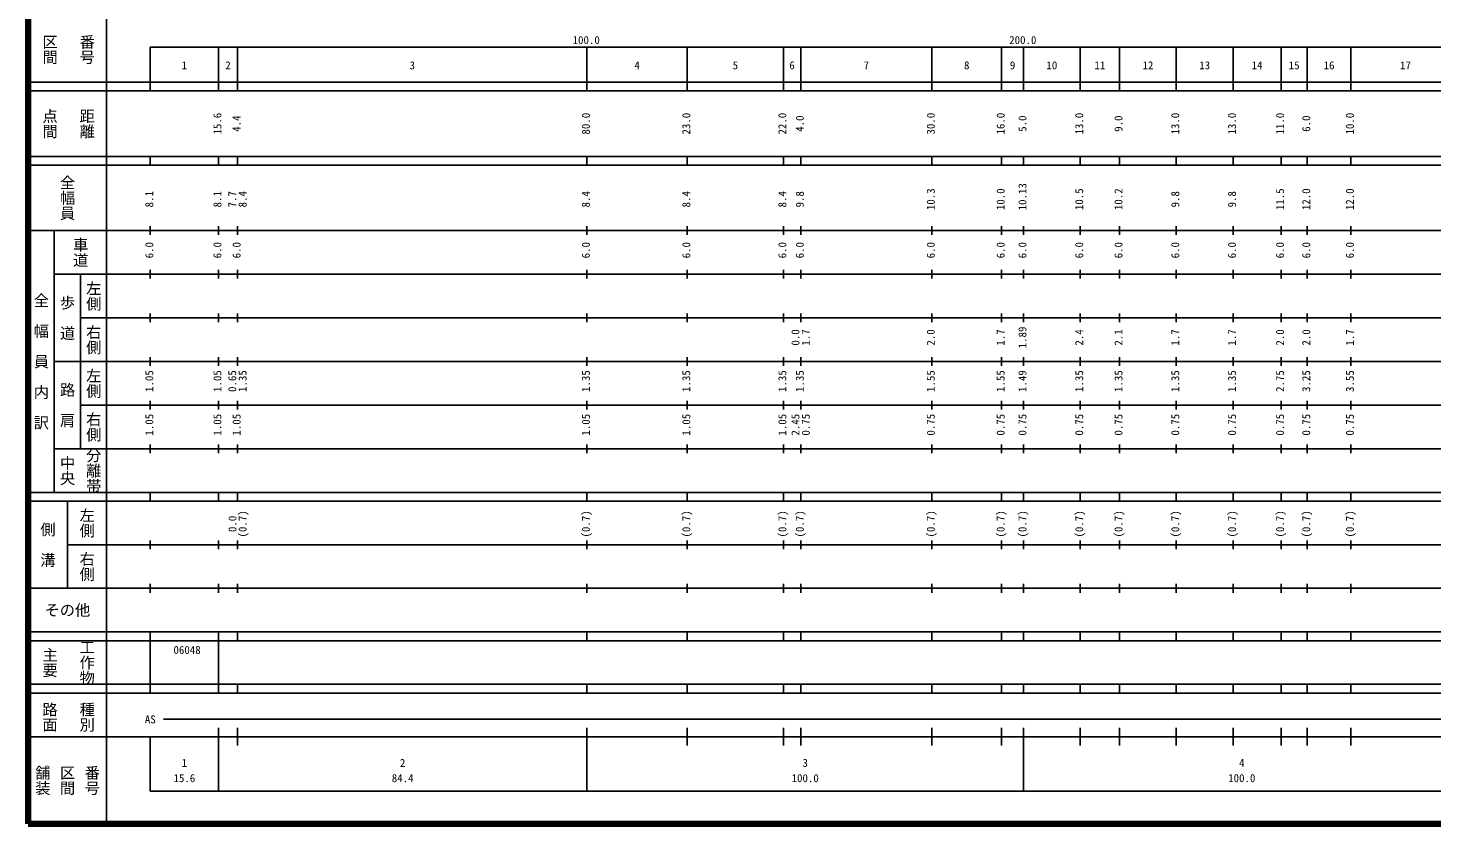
# Model space of a CAD drawing. Units: millimetres on the paper, enlarged 1000 times. Extents: x 40000 to 680000, y 20000 to 380000.
# Drawn here: x 40000 to 361553, y 20000 to 202409 of the extents above; entities that cross this region are included whole.
import ezdxf
from ezdxf.enums import TextEntityAlignment as Align

# ---------------------------------------------------------------- set-up
doc = ezdxf.new("R2010")
doc.units = ezdxf.units.MM
doc.header["$LTSCALE"] = 1000
doc.layers.add('M-TTL', color=2, linetype='Continuous', lineweight=140)
doc.layers.add('M-TTL-BAND', color=7, linetype='Continuous', lineweight=25)
doc.styles.add('@ＭＳ ゴシック', font='')
doc.styles.add('ＭＳ ゴシック', font='')
doc.styles.get('@ＭＳ ゴシック').set_extended_font_data('@MS Gothic')
doc.styles.get('ＭＳ ゴシック').set_extended_font_data('MS Gothic')

msp = doc.modelspace()

# ---------------------------------------------------------------- linework, layer by layer
at = {"layer": 'M-TTL'}
for p, q in [((40000, 380000), (40000, 20000)), ((40000, 20000), (680000, 20000))]:
    msp.add_line(p, q, dxfattribs=at)
at = {"layer": 'M-TTL-BAND'}
for p, q in [((58000, 370000), (58000, 20000)), ((68000, 198000), (579000, 198000)), ((68000, 198000), (68000, 188000)), ((83600, 188000), (83600, 198000)), ((88000, 188000), (88000, 198000)), ((168000, 188000), (168000, 198000)), ((191000, 188000), (191000, 198000)), ((213000, 188000), (213000, 198000)), ((217000, 188000), (217000, 198000)), ((247000, 188000), (247000, 198000)), ((263000, 188000), (263000, 198000)), ((268000, 188000), (268000, 198000)), ((281000, 188000), (281000, 198000)), ((290000, 188000), (290000, 198000)), ((303000, 188000), (303000, 198000)), ((316000, 188000), (316000, 198000)), ((327000, 188000), (327000, 198000)), ((333000, 188000), (333000, 198000)), ((343000, 188000), (343000, 198000)), ((40000, 190000), (579000, 190000)), ((40000, 188000), (579000, 188000)), ((40000, 173000), (579000, 173000)), ((40000, 171000), (579000, 171000)), ((68000, 171000), (68000, 173000)), ((83600, 171000), (83600, 173000)), ((88000, 171000), (88000, 173000)), ((168000, 171000), (168000, 173000)), ((191000, 171000), (191000, 173000)), ((213000, 171000), (213000, 173000)), ((217000, 171000), (217000, 173000)), ((247000, 171000), (247000, 173000)), ((263000, 171000), (263000, 173000)), ((268000, 171000), (268000, 173000)), ((281000, 171000), (281000, 173000)), ((290000, 171000), (290000, 173000)), ((303000, 171000), (303000, 173000)), ((316000, 171000), (316000, 173000)), ((327000, 171000), (327000, 173000)), ((333000, 171000), (333000, 173000)), ((343000, 171000), (343000, 173000)), ((40000, 156000), (579000, 156000)), ((46000, 96000), (46000, 156000)), ((68000, 155000), (68000, 157000)), ((83600, 155000), (83600, 157000)), ((88000, 155000), (88000, 157000)), ((168000, 155000), (168000, 157000)), ((191000, 155000), (191000, 157000)), ((213000, 155000), (213000, 157000)), ((217000, 155000), (217000, 157000)), ((247000, 155000), (247000, 157000)), ((263000, 155000), (263000, 157000)), ((268000, 155000), (268000, 157000)), ((281000, 155000), (281000, 157000)), ((290000, 155000), (290000, 157000)), ((303000, 155000), (303000, 157000)), ((316000, 155000), (316000, 157000)), ((327000, 155000), (327000, 157000)), ((333000, 155000), (333000, 157000)), ((343000, 155000), (343000, 157000)), ((46000, 146000), (579000, 146000)), ((52000, 146000), (52000, 106000)), ((68000, 145000), (68000, 147000)), ((83600, 145000), (83600, 147000)), ((88000, 145000), (88000, 147000)), ((168000, 145000), (168000, 147000)), ((191000, 145000), (191000, 147000)), ((213000, 145000), (213000, 147000)), ((217000, 145000), (217000, 147000)), ((247000, 145000), (247000, 147000)), ((263000, 145000), (263000, 147000)), ((268000, 145000), (268000, 147000)), ((281000, 145000), (281000, 147000)), ((290000, 145000), (290000, 147000)), ((303000, 145000), (303000, 147000)), ((316000, 145000), (316000, 147000)), ((327000, 145000), (327000, 147000)), ((333000, 145000), (333000, 147000)), ((343000, 145000), (343000, 147000)), ((52000, 136000), (579000, 136000)), ((68000, 135000), (68000, 137000)), ((83600, 135000), (83600, 137000)), ((88000, 135000), (88000, 137000)), ((168000, 135000), (168000, 137000)), ((191000, 135000), (191000, 137000)), ((213000, 135000), (213000, 137000)), ((217000, 135000), (217000, 137000)), ((247000, 135000), (247000, 137000)), ((263000, 135000), (263000, 137000)), ((268000, 135000), (268000, 137000)), ((281000, 135000), (281000, 137000)), ((290000, 135000), (290000, 137000)), ((303000, 135000), (303000, 137000)), ((316000, 135000), (316000, 137000)), ((327000, 135000), (327000, 137000)), ((333000, 135000), (333000, 137000)), ((343000, 135000), (343000, 137000)), ((46000, 126000), (579000, 126000)), ((68000, 125000), (68000, 127000)), ((83600, 125000), (83600, 127000)), ((88000, 125000), (88000, 127000)), ((168000, 125000), (168000, 127000)), ((191000, 125000), (191000, 127000)), ((213000, 125000), (213000, 127000)), ((217000, 125000), (217000, 127000)), ((247000, 125000), (247000, 127000)), ((263000, 125000), (263000, 127000)), ((268000, 125000), (268000, 127000)), ((281000, 125000), (281000, 127000)), ((290000, 125000), (290000, 127000)), ((303000, 125000), (303000, 127000)), ((316000, 125000), (316000, 127000)), ((327000, 125000), (327000, 127000)), ((333000, 125000), (333000, 127000)), ((343000, 125000), (343000, 127000)), ((52000, 116000), (579000, 116000)), ((68000, 115000), (68000, 117000)), ((83600, 115000), (83600, 117000)), ((88000, 115000), (88000, 117000)), ((168000, 115000), (168000, 117000)), ((191000, 115000), (191000, 117000)), ((213000, 115000), (213000, 117000)), ((217000, 115000), (217000, 117000)), ((247000, 115000), (247000, 117000)), ((263000, 115000), (263000, 117000)), ((268000, 115000), (268000, 117000)), ((281000, 115000), (281000, 117000)), ((290000, 115000), (290000, 117000)), ((303000, 115000), (303000, 117000)), ((316000, 115000), (316000, 117000)), ((327000, 115000), (327000, 117000)), ((333000, 115000), (333000, 117000)), ((343000, 115000), (343000, 117000)), ((68000, 105000), (68000, 107000)), ((83600, 105000), (83600, 107000)), ((88000, 105000), (88000, 107000)), ((168000, 105000), (168000, 107000)), ((191000, 105000), (191000, 107000)), ((213000, 105000), (213000, 107000)), ((217000, 105000), (217000, 107000)), ((247000, 105000), (247000, 107000)), ((263000, 105000), (263000, 107000)), ((268000, 105000), (268000, 107000)), ((281000, 105000), (281000, 107000)), ((290000, 105000), (290000, 107000)), ((303000, 105000), (303000, 107000)), ((316000, 105000), (316000, 107000)), ((327000, 105000), (327000, 107000)), ((333000, 105000), (333000, 107000)), ((343000, 105000), (343000, 107000)), ((46000, 106000), (579000, 106000)), ((40000, 96000), (579000, 96000)), ((40000, 94000), (579000, 94000)), ((49000, 94000), (49000, 74000)), ((68000, 94000), (68000, 96000)), ((83600, 94000), (83600, 96000)), ((88000, 94000), (88000, 96000)), ((168000, 94000), (168000, 96000)), ((191000, 94000), (191000, 96000)), ((213000, 94000), (213000, 96000)), ((217000, 94000), (217000, 96000)), ((247000, 94000), (247000, 96000)), ((263000, 94000), (263000, 96000)), ((268000, 94000), (268000, 96000)), ((281000, 94000), (281000, 96000)), ((290000, 94000), (290000, 96000)), ((303000, 94000), (303000, 96000)), ((316000, 94000), (316000, 96000)), ((327000, 94000), (327000, 96000)), ((333000, 94000), (333000, 96000)), ((343000, 94000), (343000, 96000)), ((49000, 84000), (579000, 84000)), ((68000, 83000), (68000, 85000)), ((83600, 83000), (83600, 85000)), ((88000, 83000), (88000, 85000)), ((168000, 83000), (168000, 85000)), ((191000, 83000), (191000, 85000)), ((213000, 83000), (213000, 85000)), ((217000, 83000), (217000, 85000)), ((247000, 83000), (247000, 85000)), ((263000, 83000), (263000, 85000)), ((268000, 83000), (268000, 85000)), ((281000, 83000), (281000, 85000)), ((290000, 83000), (290000, 85000)), ((303000, 83000), (303000, 85000)), ((316000, 83000), (316000, 85000)), ((327000, 83000), (327000, 85000)), ((333000, 83000), (333000, 85000)), ((343000, 83000), (343000, 85000)), ((40000, 74000), (579000, 74000)), ((68000, 73000), (68000, 75000)), ((83600, 73000), (83600, 75000)), ((88000, 73000), (88000, 75000)), ((168000, 73000), (168000, 75000)), ((191000, 73000), (191000, 75000)), ((213000, 73000), (213000, 75000)), ((217000, 73000), (217000, 75000)), ((247000, 73000), (247000, 75000)), ((263000, 73000), (263000, 75000)), ((268000, 73000), (268000, 75000)), ((281000, 73000), (281000, 75000)), ((290000, 73000), (290000, 75000)), ((303000, 73000), (303000, 75000)), ((316000, 73000), (316000, 75000)), ((327000, 73000), (327000, 75000)), ((333000, 73000), (333000, 75000)), ((343000, 73000), (343000, 75000)), ((40000, 64000), (579000, 64000)), ((40000, 62000), (579000, 62000)), ((68000, 62000), (68000, 64000)), ((68000, 52000), (68000, 62000)), ((83600, 62000), (83600, 64000)), ((83600, 52000), (83600, 62000)), ((88000, 62000), (88000, 64000)), ((168000, 62000), (168000, 64000)), ((191000, 62000), (191000, 64000)), ((213000, 62000), (213000, 64000)), ((217000, 62000), (217000, 64000)), ((247000, 62000), (247000, 64000)), ((263000, 62000), (263000, 64000)), ((268000, 62000), (268000, 64000)), ((281000, 62000), (281000, 64000)), ((290000, 62000), (290000, 64000)), ((303000, 62000), (303000, 64000)), ((316000, 62000), (316000, 64000)), ((327000, 62000), (327000, 64000)), ((333000, 62000), (333000, 64000)), ((343000, 62000), (343000, 64000)), ((40000, 52000), (579000, 52000)), ((68000, 50000), (68000, 52000)), ((83600, 50000), (83600, 52000)), ((88000, 50000), (88000, 52000)), ((168000, 50000), (168000, 52000)), ((191000, 50000), (191000, 52000)), ((213000, 50000), (213000, 52000)), ((217000, 50000), (217000, 52000)), ((247000, 50000), (247000, 52000)), ((263000, 50000), (263000, 52000)), ((268000, 50000), (268000, 52000)), ((281000, 50000), (281000, 52000)), ((290000, 50000), (290000, 52000)), ((303000, 50000), (303000, 52000)), ((316000, 50000), (316000, 52000)), ((327000, 50000), (327000, 52000)), ((333000, 50000), (333000, 52000)), ((343000, 50000), (343000, 52000)), ((40000, 50000), (579000, 50000)), ((71000, 44000), (565000, 44000)), ((83600, 27500), (83600, 42000)), ((88000, 38000), (88000, 42000)), ((168000, 27500), (168000, 42000)), ((191000, 38000), (191000, 42000)), ((213000, 38000), (213000, 42000)), ((217000, 38000), (217000, 42000)), ((247000, 38000), (247000, 42000)), ((263000, 38000), (263000, 42000)), ((268000, 27500), (268000, 42000)), ((281000, 38000), (281000, 42000)), ((290000, 38000), (290000, 42000)), ((303000, 38000), (303000, 42000)), ((316000, 38000), (316000, 42000)), ((327000, 38000), (327000, 42000)), ((333000, 38000), (333000, 42000)), ((343000, 38000), (343000, 42000)), ((40000, 40000), (579000, 40000)), ((68000, 40000), (68000, 27500)), ((68000, 27500), (579000, 27500))]:
    msp.add_line(p, q, dxfattribs=at)

# ---------------------------------------------------------------- texts
at = {"layer": 'M-TTL-BAND', "style": '@ＭＳ ゴシック'}
for s, p in [('区間', (45000, 197500)), ('番号', (53500, 197500)), ('点間', (45000, 180500)), ('距離', (53500, 180500)), ('全幅員', (49000, 163500)), ('車道', (52000, 151000)), ('全\u3000幅\u3000員\u3000内\u3000訳', (43000, 126000)), ('左側', (55000, 141000)), ('歩\u3000道', (49000, 136000)), ('右側', (55000, 131000)), ('左側', (55000, 121000)), ('路\u3000肩', (49000, 116000)), ('右側', (55000, 111000)), ('中央', (49000, 101000)), ('分離帯', (55000, 101000)), ('左側', (53500, 89000)), ('側\u3000溝', (44500, 84000)), ('右側', (53500, 79000)), ('工作物', (53500, 57000)), ('主要', (45000, 57000)), ('路面', (45000, 44500)), ('種別', (53500, 44500)), ('舗装', (43333, 30000)), ('区間', (49000, 30000)), ('番号', (54667, 30000))]:
    msp.add_text(s, height=2566, rotation=270, dxfattribs=at).set_placement(p, align=Align.MIDDLE_CENTER)
at = {"layer": 'M-TTL-BAND', "style": 'ＭＳ ゴシック'}
for s, p in [('100.0', (167844, 198195)), ('200.0', (267844, 198195)), ('1', (75800, 192405)), ('2', (85800, 192405)), ('3', (128000, 192405)), ('4', (179500, 192405)), ('5', (202000, 192405)), ('6', (215000, 192405)), ('7', (232000, 192405)), ('8', (255000, 192405)), ('9', (265500, 192405)), ('10', (274500, 192405)), ('11', (285500, 192405)), ('12', (296500, 192405)), ('13', (309500, 192405)), ('14', (321500, 192405)), ('15', (330000, 192405)), ('16', (338000, 192405)), ('17', (355500, 192405)), ('AS', (68000, 42500)), ('1', (75800, 32523)), ('2', (125800, 32523)), ('3', (218000, 32523)), ('4', (318000, 32523)), ('15.6', (75800, 29033)), ('84.4', (125800, 29033)), ('100.0', (218000, 29033)), ('100.0', (318000, 29033))]:
    msp.add_text(s, height=1833, dxfattribs=at).set_placement(p, align=Align.BOTTOM_CENTER)
for s, p in [('15.6', (84823, 180500)), ('4.4', (89223, 180500)), ('80.0', (169223, 180500)), ('23.0', (192223, 180500)), ('22.0', (214223, 180500)), ('4.0', (218223, 180500)), ('30.0', (248223, 180500)), ('16.0', (264223, 180500)), ('5.0', (269223, 180500)), ('13.0', (282223, 180500)), ('9.0', (291223, 180500)), ('13.0', (304223, 180500)), ('13.0', (317223, 180500)), ('11.0', (328223, 180500)), ('6.0', (334223, 180500)), ('10.0', (344223, 180500)), ('8.1', (69223, 163174)), ('8.1', (84823, 163174)), ('7.7', (88223, 163174)), ('8.4', (90593, 163174)), ('8.4', (169223, 163174)), ('8.4', (192223, 163174)), ('8.4', (214223, 163174)), ('9.8', (218223, 163174)), ('10.3', (248223, 163174)), ('10.0', (264223, 163174)), ('10.13', (269223, 163748)), ('10.5', (282223, 163174)), ('10.2', (291223, 163174)), ('9.8', (304223, 163174)), ('9.8', (317223, 163174)), ('11.5', (328223, 163174)), ('12.0', (334223, 163174)), ('12.0', (344223, 163174)), ('6.0', (69223, 151500)), ('6.0', (84823, 151500)), ('6.0', (89223, 151500)), ('6.0', (169223, 151500)), ('6.0', (192223, 151500)), ('6.0', (214223, 151500)), ('6.0', (218223, 151500)), ('6.0', (248223, 151500)), ('6.0', (264223, 151500)), ('6.0', (269223, 151500)), ('6.0', (282223, 151500)), ('6.0', (291223, 151500)), ('6.0', (304223, 151500)), ('6.0', (317223, 151500)), ('6.0', (328223, 151500)), ('6.0', (334223, 151500)), ('6.0', (344223, 151500)), ('0.0', (217223, 131500)), ('1.7', (219593, 131500)), ('2.0', (248223, 131500)), ('1.7', (264223, 131500)), ('1.89', (269223, 131500)), ('2.4', (282223, 131500)), ('2.1', (291223, 131500)), ('1.7', (304223, 131500)), ('1.7', (317223, 131500)), ('2.0', (328223, 131500)), ('2.0', (334223, 131500)), ('1.7', (344223, 131500)), ('1.05', (69223, 121500)), ('1.05', (84823, 121500)), ('0.65', (88223, 121500)), ('1.35', (90593, 121500)), ('1.35', (169223, 121500)), ('1.35', (192223, 121500)), ('1.35', (214223, 121500)), ('1.35', (218223, 121500)), ('1.55', (248223, 121500)), ('1.55', (264223, 121500)), ('1.49', (269223, 121500)), ('1.35', (282223, 121500)), ('1.35', (291223, 121500)), ('1.35', (304223, 121500)), ('1.35', (317223, 121500)), ('2.75', (328223, 121500)), ('3.25', (334223, 121500)), ('3.55', (344223, 121500)), ('1.05', (69223, 111500)), ('1.05', (84823, 111500)), ('1.05', (89223, 111500)), ('1.05', (169223, 111500)), ('1.05', (192223, 111500)), ('1.05', (214223, 111500)), ('2.45', (217223, 111500)), ('0.75', (219593, 111500)), ('0.75', (248223, 111500)), ('0.75', (264223, 111500)), ('0.75', (269223, 111500)), ('0.75', (282223, 111500)), ('0.75', (291223, 111500)), ('0.75', (304223, 111500)), ('0.75', (317223, 111500)), ('0.75', (328223, 111500)), ('0.75', (334223, 111500)), ('0.75', (344223, 111500)), ('0.0', (88274, 88764)), ('(0.7)', (90593, 88764)), ('(0.7)', (169223, 88764)), ('(0.7)', (192223, 88764)), ('(0.7)', (214223, 88764)), ('(0.7)', (218223, 88764)), ('(0.7)', (248223, 88764)), ('(0.7)', (264223, 88764)), ('(0.7)', (269223, 88764)), ('(0.7)', (282223, 88764)), ('(0.7)', (291223, 88764)), ('(0.7)', (304223, 88764)), ('(0.7)', (317223, 88764)), ('(0.7)', (328223, 88764)), ('(0.7)', (334223, 88764)), ('(0.7)', (344223, 88764))]:
    msp.add_text(s, height=1833, rotation=90, dxfattribs=at).set_placement(p, align=Align.BOTTOM_CENTER)
msp.add_text('その他', height=2566, dxfattribs=at).set_placement((49000, 69000), align=Align.MIDDLE_CENTER)
msp.add_text('06048', height=1833, dxfattribs=at).set_placement((73300, 58405), align=Align.BOTTOM_LEFT)

doc.saveas('drawing.dxf')
